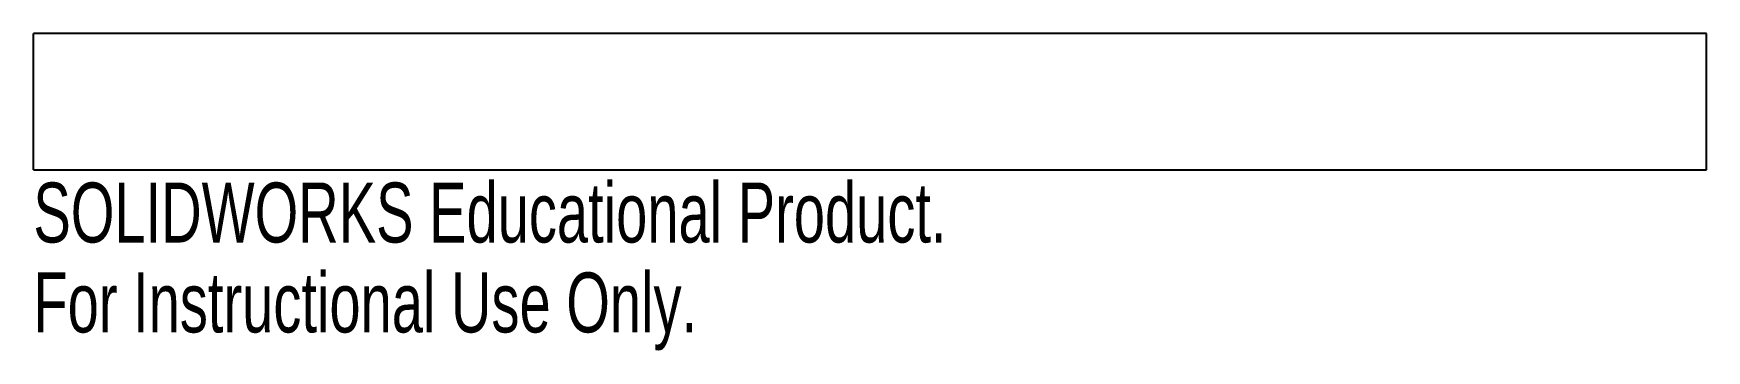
# Model space of a CAD drawing. Header units: millimetres. Extents: x -119 to 16, y -22 to 4.
import ezdxf

# ---------------------------------------------------------------- set-up
doc = ezdxf.new("R2010")
doc.units = ezdxf.units.MM
doc.styles.add('SLDTEXTSTYLE0', font='TXT', dxfattribs={"width": 0.7})

msp = doc.modelspace()

# ---------------------------------------------------------------- linework, layer by layer
at = {"color": 7, "linetype": 'Continuous', "lineweight": 25}
for p, q in [((-119.38, -7.5), (-119.38, 3.5)), ((15.62, 3.5), (-119.38, 3.5)), ((15.62, -7.5), (15.62, 3.5)), ((-119.38, -7.5), (15.62, -7.5))]:
    msp.add_line(p, q, dxfattribs=at)

# ---------------------------------------------------------------- texts
at = {"color": 7, "linetype": 'Continuous', "char_height": 4.8336, "attachment_point": 1, "style": 'SLDTEXTSTYLE0'}
for s, insert in [('SOLIDWORKS Educational Product.', (-119.38, -8.52)), ('For Instructional Use Only.', (-119.38, -15.77))]:
    msp.add_mtext(s, dxfattribs=dict(at, insert=insert))

doc.saveas('drawing.dxf')
